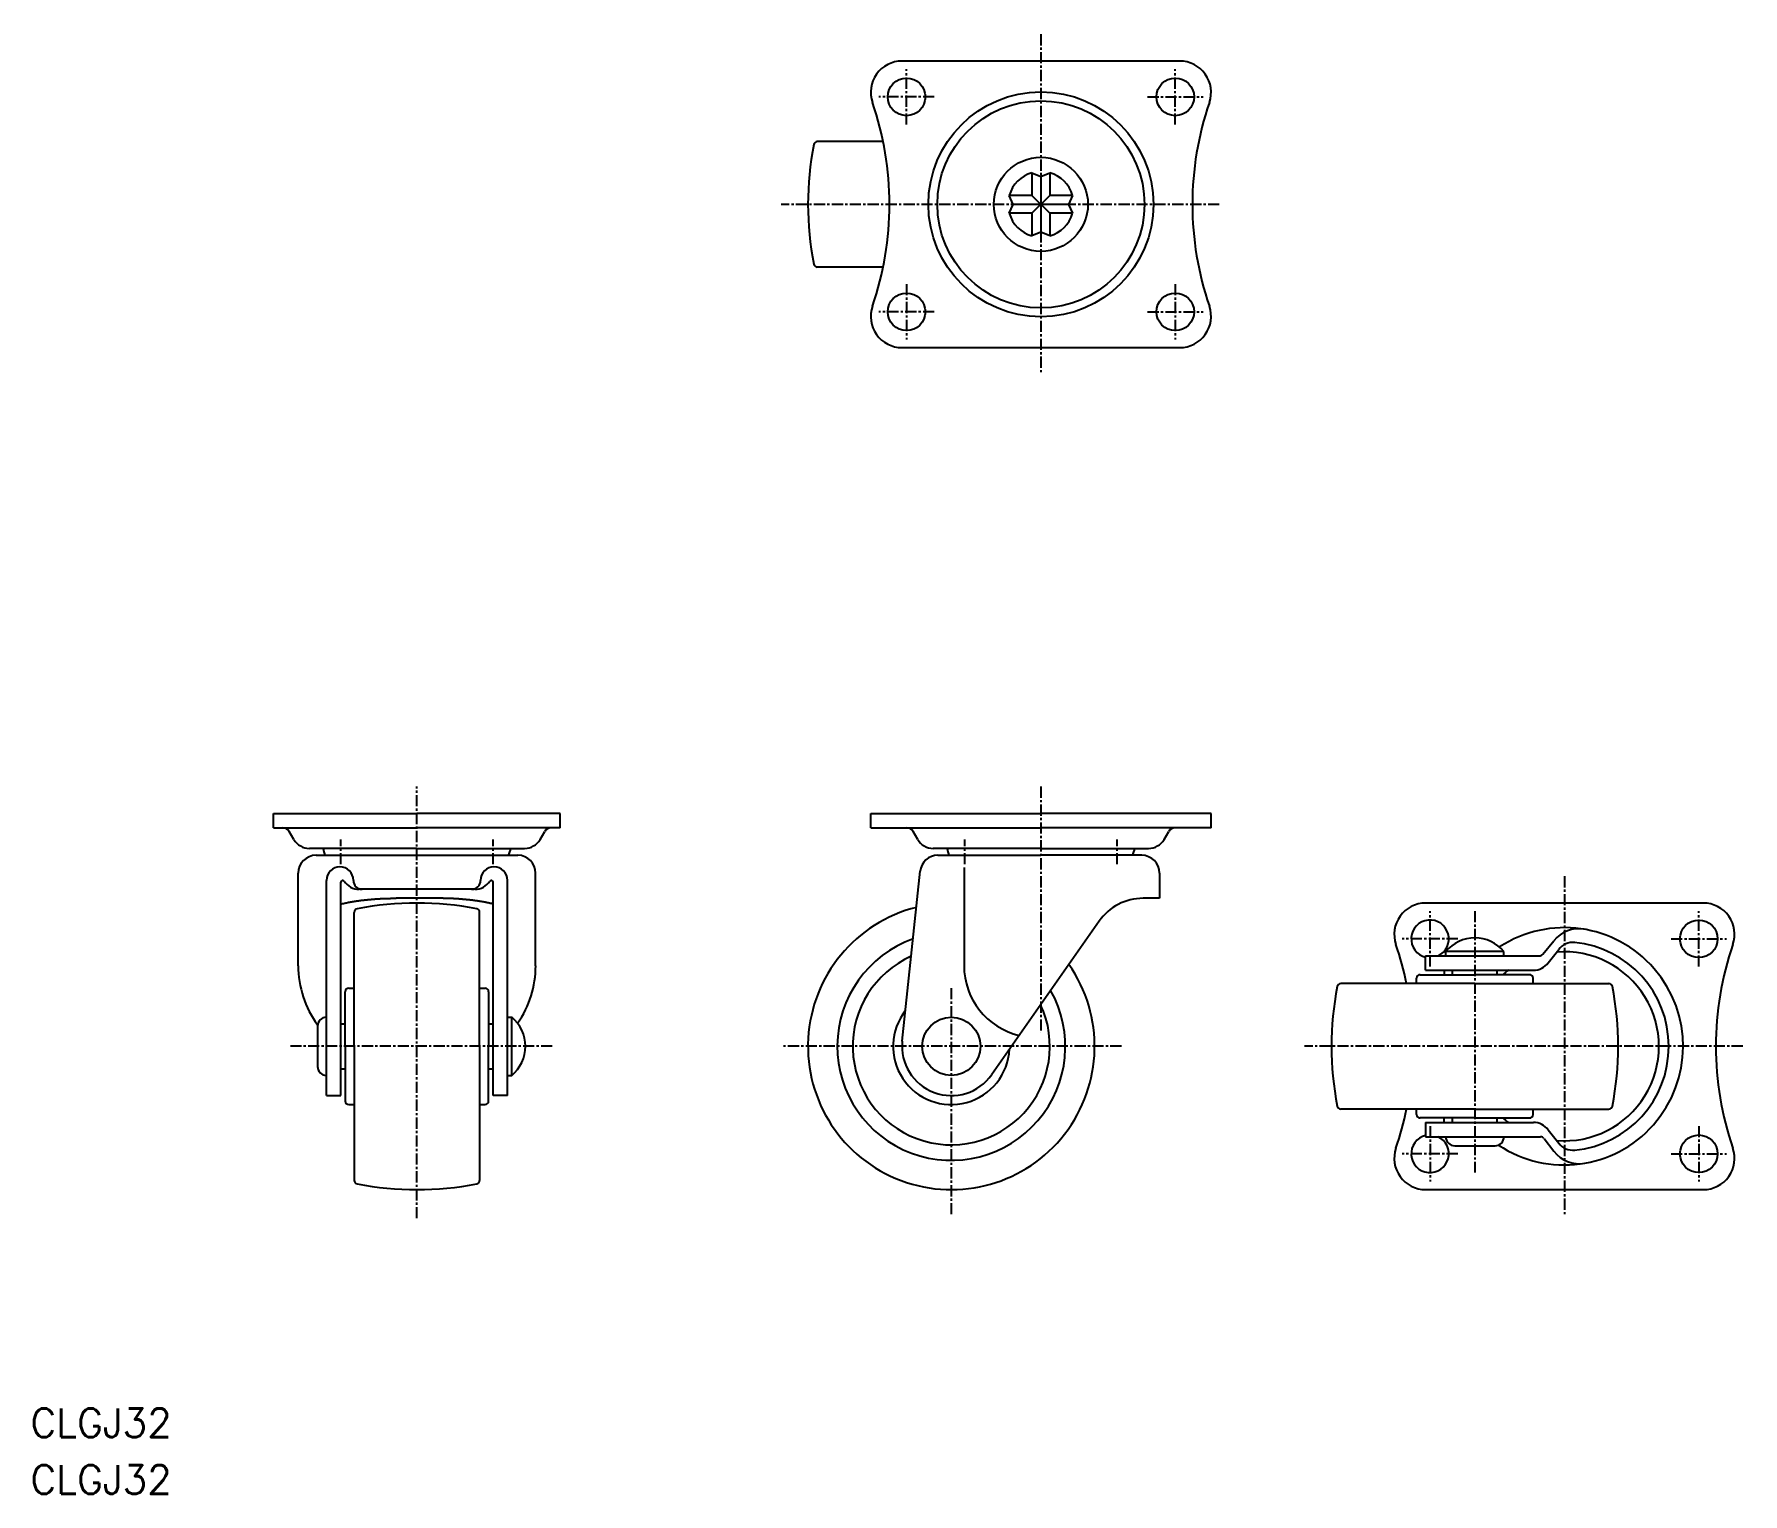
# Model space of a CAD drawing. Extents: x -112 to 78, y -144 to 19.
import ezdxf

# ---------------------------------------------------------------- set-up
doc = ezdxf.new("R2010")
doc.units = 0
doc.linetypes.add('CENTER', pattern=[2, 1.25, -0.25, 0.25, -0.25])
doc.layers.get('0').update_dxf_attribs({"linetype": 'CONTINUOUS'})
doc.layers.add('CENTER', color=1, linetype='CENTER')
doc.styles.get("Standard").update_dxf_attribs({"font": 'txt.shx', "bigfont": 'bigfont.shx'})

msp = doc.modelspace()

# ---------------------------------------------------------------- linework, layer by layer
at = {"color": 7, "linetype": 'CONTINUOUS'}
for p, q in [((15.5, 16), (-15.5, 16)), ((-17.62, 7), (-24.96, 7)), ((-1, 3.53), (0, 3.09)), ((-1, 3.53), (-1, 1)), ((0, 3.09), (1, 3.53)), ((0, 3.09), (0, -3.09)), ((1, 3.53), (1, 1)), ((-3.09, 0), (-3.53, 1)), ((-1, 1), (-3.53, 1)), ((1, 1), (-1, -1)), ((-1, 1), (1, -1)), ((3.53, 1), (1, 1)), ((3.53, 1), (3.09, 0)), ((-3.53, -1), (-3.09, 0)), ((-1, -1), (-3.53, -1)), ((3.09, 0), (-3.09, 0)), ((-1, -1), (-1, -3.53)), ((1, -1), (1, -3.53)), ((3.53, -1), (1, -1)), ((3.09, 0), (3.53, -1)), ((0, -3.09), (-1, -3.53)), ((1, -3.53), (0, -3.09)), ((-17.62, -7), (-24.96, -7)), ((-15.5, -16), (15.5, -16)), ((-85.65, -68.01), (-69.65, -68.01)), ((-85.65, -69.61), (-85.65, -68.01)), ((-53.65, -68.01), (-69.65, -68.01)), ((-53.65, -69.61), (-53.65, -68.01)), ((-19, -68.01), (0, -68.01)), ((-19, -69.61), (-19, -68.01)), ((19, -68.01), (0, -68.01)), ((19, -69.61), (19, -68.01)), ((-85.65, -69.61), (-69.65, -69.61)), ((-83.4, -70.91), (-83.92, -70.01)), ((-53.65, -69.61), (-69.65, -69.61)), ((-55.9, -70.91), (-55.38, -70.01)), ((-19, -69.61), (0, -69.61)), ((-13.75, -70.91), (-14.27, -70.01)), ((19, -69.61), (0, -69.61)), ((13.75, -70.91), (14.27, -70.01)), ((-69.65, -71.91), (-81.66, -71.91)), ((-69.65, -71.91), (-57.63, -71.91)), ((0, -71.91), (-12.02, -71.91)), ((0, -71.91), (12.02, -71.91)), ((-80.9, -72.68), (-58.4, -72.68)), ((-11.49, -72.68), (0, -72.68)), ((-8.58, -74.06), (-8.58, -85.01)), ((11.25, -72.68), (0, -72.68)), ((-82.9, -85.01), (-82.9, -74.68)), ((-79.75, -99.51), (-79.75, -75.48)), ((-78.15, -99.51), (-78.15, -75.68)), ((-61.15, -99.51), (-61.15, -75.68)), ((-59.55, -99.51), (-59.55, -75.48)), ((-56.4, -85.01), (-56.4, -74.68)), ((-15.47, -93.44), (-13.48, -74.47)), ((13.25, -74.68), (13.25, -77.48)), ((-63.19, -76.48), (-76.1, -76.48)), ((-67.31, -77.48), (-71.98, -77.48)), ((13.25, -77.48), (11.41, -77.48)), ((73.94, -78.01), (42.94, -78.01)), ((-76.65, -94.01), (-76.65, -79.05)), ((-62.65, -94.01), (-62.65, -79.05)), ((6.5, -80.04), (-5.49, -97.17)), ((42.94, -83.91), (55.63, -83.91)), ((42.94, -85.51), (42.94, -83.91)), ((51.69, -83.41), (45.19, -83.41)), ((45.19, -83.91), (45.19, -83.41)), ((51.69, -83.91), (51.69, -83.41)), ((56.02, -83.73), (57.25, -82.22)), ((56.64, -84.69), (57.8, -83.19)), ((42.94, -85.51), (54.98, -85.51)), ((45.01, -85.51), (45.01, -86.01)), ((45.94, -86.01), (45.94, -85.51)), ((50.94, -86.01), (50.94, -85.51)), ((-77.25, -87.51), (-76.65, -87.51)), ((-62.65, -87.51), (-62.05, -87.51)), ((48.44, -87.01), (33.47, -87.01)), ((41.94, -87.01), (41.94, -86.41)), ((42.34, -86.01), (48.44, -86.01)), ((54.54, -86.01), (48.44, -86.01)), ((48.44, -87.01), (63.4, -87.01)), ((54.94, -87.01), (54.94, -86.41)), ((-77.65, -94.01), (-77.65, -87.91)), ((-61.65, -87.91), (-61.65, -94.01)), ((-79.75, -90.76), (-79.75, -90.76)), ((-78.15, -91.51), (-77.65, -91.51)), ((-61.65, -91.51), (-61.15, -91.51)), ((-59.55, -97.26), (-59.55, -90.76)), ((-59.55, -90.76), (-59.05, -90.76)), ((-59.05, -97.26), (-59.05, -90.76)), ((-80.75, -91.76), (-80.75, -96.26)), ((-77.65, -94.01), (-77.65, -100.11)), ((-76.65, -94.01), (-76.65, -108.98)), ((-62.65, -94.01), (-62.65, -108.98)), ((-61.65, -100.11), (-61.65, -94.01)), ((-79.75, -97.26), (-79.75, -97.26)), ((-78.15, -96.51), (-77.65, -96.51)), ((-61.65, -96.51), (-61.15, -96.51)), ((-59.55, -97.26), (-59.05, -97.26)), ((-79.75, -99.51), (-78.15, -99.51)), ((-77.25, -100.51), (-76.65, -100.51)), ((-62.65, -100.51), (-62.05, -100.51)), ((-59.55, -99.51), (-61.15, -99.51)), ((48.44, -101.01), (33.47, -101.01)), ((41.94, -101.61), (41.94, -101.01)), ((48.44, -101.01), (63.4, -101.01)), ((54.94, -101.61), (54.94, -101.01)), ((48.44, -102.01), (42.34, -102.01)), ((42.94, -102.51), (54.98, -102.51)), ((42.94, -102.51), (42.94, -104.11)), ((45.01, -102.51), (45.01, -102.01)), ((45.94, -102.51), (45.94, -102.01)), ((48.44, -102.01), (54.54, -102.01)), ((50.94, -102.51), (50.94, -102.01)), ((42.94, -104.11), (55.76, -104.11)), ((56.16, -104.31), (57.25, -105.72)), ((56.64, -103.33), (57.8, -104.84)), ((46.19, -105.11), (50.69, -105.11)), ((42.94, -110.01), (73.94, -110.01))]:
    msp.add_line(p, q, dxfattribs=at)
for points in [[(-78.15, -78.12, 0), (-78.11, -78.11, 0), (-78.07, -78.1, 0), (-78.03, -78.09, 0), (-77.99, -78.08, 0), (-77.95, -78.07, 0), (-77.91, -78.06, 0), (-77.87, -78.05, 0), (-77.82, -78.05, 0), (-77.78, -78.04, 0), (-77.74, -78.03, 0), (-77.7, -78.02, 0), (-77.66, -78.01, 0), (-77.62, -78, 0), (-77.58, -77.99, 0), (-77.53, -77.98, 0), (-77.49, -77.98, 0), (-77.45, -77.97, 0), (-77.41, -77.96, 0), (-77.36, -77.95, 0), (-77.32, -77.94, 0), (-77.28, -77.93, 0), (-77.23, -77.93, 0), (-77.19, -77.92, 0), (-77.15, -77.91, 0), (-77.1, -77.9, 0), (-77.06, -77.89, 0), (-77.01, -77.89, 0), (-76.97, -77.88, 0), (-76.93, -77.87, 0), (-76.88, -77.86, 0), (-76.84, -77.85, 0), (-76.79, -77.85, 0), (-76.75, -77.84, 0), (-76.7, -77.83, 0), (-76.65, -77.83, 0), (-76.61, -77.82, 0), (-76.56, -77.81, 0), (-76.52, -77.8, 0), (-76.47, -77.8, 0), (-76.43, -77.79, 0), (-76.38, -77.78, 0), (-76.33, -77.78, 0), (-76.29, -77.77, 0), (-76.24, -77.76, 0), (-76.19, -77.76, 0), (-76.15, -77.75, 0), (-76.1, -77.74, 0), (-76.05, -77.74, 0), (-76, -77.73, 0), (-75.96, -77.72, 0), (-75.91, -77.72, 0), (-75.86, -77.71, 0), (-75.81, -77.71, 0), (-75.76, -77.7, 0), (-75.72, -77.69, 0), (-75.67, -77.69, 0), (-75.62, -77.68, 0), (-75.57, -77.68, 0), (-75.52, -77.67, 0), (-75.47, -77.67, 0), (-75.43, -77.66, 0), (-75.38, -77.66, 0), (-75.33, -77.65, 0), (-75.28, -77.65, 0), (-75.23, -77.64, 0), (-75.18, -77.64, 0), (-75.13, -77.63, 0), (-75.08, -77.63, 0), (-75.03, -77.62, 0), (-74.98, -77.62, 0), (-74.93, -77.61, 0), (-74.88, -77.61, 0), (-74.83, -77.6, 0), (-74.78, -77.6, 0), (-74.73, -77.59, 0), (-74.68, -77.59, 0), (-74.63, -77.59, 0), (-74.58, -77.58, 0), (-74.53, -77.58, 0), (-74.48, -77.57, 0), (-74.43, -77.57, 0), (-74.38, -77.57, 0), (-74.33, -77.56, 0), (-74.28, -77.56, 0), (-74.22, -77.56, 0), (-74.17, -77.55, 0), (-74.12, -77.55, 0), (-74.07, -77.55, 0), (-74.02, -77.54, 0), (-73.97, -77.54, 0), (-73.92, -77.54, 0), (-73.87, -77.53, 0), (-73.81, -77.53, 0), (-73.76, -77.53, 0), (-73.71, -77.52, 0), (-73.66, -77.52, 0), (-73.61, -77.52, 0), (-73.56, -77.52, 0), (-73.5, -77.51, 0), (-73.45, -77.51, 0), (-73.4, -77.51, 0), (-73.35, -77.51, 0), (-73.3, -77.51, 0), (-73.24, -77.5, 0), (-73.19, -77.5, 0), (-73.14, -77.5, 0), (-73.09, -77.5, 0), (-73.03, -77.5, 0), (-72.98, -77.49, 0), (-72.93, -77.49, 0), (-72.88, -77.49, 0), (-72.82, -77.49, 0), (-72.77, -77.49, 0), (-72.72, -77.49, 0), (-72.67, -77.49, 0), (-72.62, -77.49, 0), (-72.56, -77.48, 0), (-72.51, -77.48, 0), (-72.46, -77.48, 0), (-72.41, -77.48, 0), (-72.35, -77.48, 0), (-72.3, -77.48, 0), (-72.25, -77.48, 0), (-72.19, -77.48, 0), (-72.14, -77.48, 0), (-72.09, -77.48, 0), (-72.04, -77.48, 0), (-71.98, -77.48, 0)], [(-61.15, -78.12, 0), (-61.19, -78.11, 0), (-61.23, -78.1, 0), (-61.27, -78.09, 0), (-61.31, -78.08, 0), (-61.35, -78.07, 0), (-61.39, -78.06, 0), (-61.43, -78.05, 0), (-61.47, -78.05, 0), (-61.51, -78.04, 0), (-61.55, -78.03, 0), (-61.59, -78.02, 0), (-61.63, -78.01, 0), (-61.68, -78, 0), (-61.72, -77.99, 0), (-61.76, -77.98, 0), (-61.8, -77.98, 0), (-61.84, -77.97, 0), (-61.89, -77.96, 0), (-61.93, -77.95, 0), (-61.97, -77.94, 0), (-62.02, -77.93, 0), (-62.06, -77.93, 0), (-62.1, -77.92, 0), (-62.15, -77.91, 0), (-62.19, -77.9, 0), (-62.23, -77.89, 0), (-62.28, -77.89, 0), (-62.32, -77.88, 0), (-62.37, -77.87, 0), (-62.41, -77.86, 0), (-62.46, -77.85, 0), (-62.5, -77.85, 0), (-62.55, -77.84, 0), (-62.59, -77.83, 0), (-62.64, -77.83, 0), (-62.68, -77.82, 0), (-62.73, -77.81, 0), (-62.78, -77.8, 0), (-62.82, -77.8, 0), (-62.87, -77.79, 0), (-62.91, -77.78, 0), (-62.96, -77.78, 0), (-63.01, -77.77, 0), (-63.05, -77.76, 0), (-63.1, -77.76, 0), (-63.15, -77.75, 0), (-63.19, -77.74, 0), (-63.24, -77.74, 0), (-63.29, -77.73, 0), (-63.34, -77.72, 0), (-63.38, -77.72, 0), (-63.43, -77.71, 0), (-63.48, -77.71, 0), (-63.53, -77.7, 0), (-63.58, -77.69, 0), (-63.62, -77.69, 0), (-63.67, -77.68, 0), (-63.72, -77.68, 0), (-63.77, -77.67, 0), (-63.82, -77.67, 0), (-63.87, -77.66, 0), (-63.92, -77.66, 0), (-63.97, -77.65, 0), (-64.01, -77.65, 0), (-64.06, -77.64, 0), (-64.11, -77.64, 0), (-64.16, -77.63, 0), (-64.21, -77.63, 0), (-64.26, -77.62, 0), (-64.31, -77.62, 0), (-64.36, -77.61, 0), (-64.41, -77.61, 0), (-64.46, -77.6, 0), (-64.51, -77.6, 0), (-64.56, -77.59, 0), (-64.61, -77.59, 0), (-64.66, -77.59, 0), (-64.71, -77.58, 0), (-64.76, -77.58, 0), (-64.81, -77.57, 0), (-64.86, -77.57, 0), (-64.92, -77.57, 0), (-64.97, -77.56, 0), (-65.02, -77.56, 0), (-65.07, -77.56, 0), (-65.12, -77.55, 0), (-65.17, -77.55, 0), (-65.22, -77.55, 0), (-65.27, -77.54, 0), (-65.32, -77.54, 0), (-65.38, -77.54, 0), (-65.43, -77.53, 0), (-65.48, -77.53, 0), (-65.53, -77.53, 0), (-65.58, -77.52, 0), (-65.63, -77.52, 0), (-65.69, -77.52, 0), (-65.74, -77.52, 0), (-65.79, -77.51, 0), (-65.84, -77.51, 0), (-65.89, -77.51, 0), (-65.95, -77.51, 0), (-66, -77.51, 0), (-66.05, -77.5, 0), (-66.1, -77.5, 0), (-66.15, -77.5, 0), (-66.21, -77.5, 0), (-66.26, -77.5, 0), (-66.31, -77.49, 0), (-66.36, -77.49, 0), (-66.42, -77.49, 0), (-66.47, -77.49, 0), (-66.52, -77.49, 0), (-66.57, -77.49, 0), (-66.63, -77.49, 0), (-66.68, -77.49, 0), (-66.73, -77.48, 0), (-66.78, -77.48, 0), (-66.84, -77.48, 0), (-66.89, -77.48, 0), (-66.94, -77.48, 0), (-66.99, -77.48, 0), (-67.05, -77.48, 0), (-67.1, -77.48, 0), (-67.15, -77.48, 0), (-67.2, -77.48, 0), (-67.26, -77.48, 0), (-67.31, -77.48, 0)]]:
    msp.add_polyline3d(points, dxfattribs=at)
for centre, radius in [((-15, 12), 2.1), ((15, 12), 2.1), ((0, 0), 12.56), ((0, 0), 11.56), ((0, 0), 5.25), ((-15, -12), 2.1), ((15, -12), 2.1), ((73.44, -82.01), 2.1), ((-10, -94.01), 3.25), ((73.44, -106.01), 2.1)]:
    msp.add_circle(centre, radius, dxfattribs=at)
for centre, radius, start, end in [((-15.5, 12.5), 3.5, 90, 198.9459), ((15.5, 12.5), 3.5, 341.0541, 90), ((-51.91, 0), 35, 341.0541, 18.9459), ((51.91, 0), 35, 161.0541, 198.9459), ((9, 0), 35, 169.0034, 190.9966), ((-24.96, 6.6), 0.4, 90, 169.0034), ((0, 0), 3.67, 105.8295, 164.1705), ((0, 0), 3.67, 15.8295, 74.1705), ((0, 0), 3.67, 195.8295, 254.1705), ((0, 0), 3.67, 285.8295, 344.1705), ((-24.96, -6.6), 0.4, 190.9966, 270), ((-15.5, -12.5), 3.5, 161.0541, 270), ((15.5, -12.5), 3.5, 270, 18.9459), ((-84.61, -70.41), 0.8, 30, 90), ((-54.68, -70.41), 0.8, 90, 150), ((-14.96, -70.41), 0.8, 30, 90), ((14.96, -70.41), 0.8, 90, 150), ((-81.66, -69.91), 2, 210, 270), ((-78.15, -71.7), 1.98, 186.2382, 209.7399), ((-61.15, -71.7), 1.98, 330.2601, 353.7618), ((-57.63, -69.91), 2, 270, 330), ((-12.02, -69.91), 2, 210, 270), ((-8.5, -71.7), 1.98, 186.2382, 209.7399), ((8.5, -71.7), 1.98, 330.2601, 353.7618), ((12.02, -69.91), 2, 270, 330), ((-80.9, -74.68), 2, 90, 180), ((-78.25, -75.48), 1.5, 0, 180), ((-61.05, -75.48), 1.5, 0, 180), ((-58.4, -74.68), 2, 0, 90), ((-11.49, -74.68), 2, 90, 174), ((11.25, -74.68), 2, 0, 90), ((-77.95, -75.68), 0.2, 33.0557, 180), ((-76.1, -74.48), 2, 213.0557, 270), ((-75.75, -75.48), 1, 180, 270), ((-63.55, -75.48), 1, 270, 0), ((-63.19, -74.48), 2, 270, 326.9443), ((-61.35, -75.68), 0.2, 0, 146.9443), ((-69.65, -113.01), 35, 79.0034, 100.9966), ((11.41, -83.48), 6, 90, 145), ((42.94, -81.51), 3.5, 90, 198.9459), ((73.94, -81.51), 3.5, 341.0541, 90), ((-76.25, -79.05), 0.4, 100.9966, 180), ((-63.05, -79.05), 0.4, 0, 79.0034), ((-10, -94.01), 16, 104.1055, 34.8945), ((43.44, -82.01), 2.1, 295.2088, 256.2259), ((48.44, -86.18), 4.27, 40.4497, 139.5503), ((58.44, -94.01), 13.25, 236.2709, 123.1514), ((60.04, -84.49), 3.6, 80.4581, 140.7799), ((-10, -94.01), 12.73, 109.5933, 29.4067), ((6.53, -94.01), 35, 11.537, 18.9459), ((55.63, -83.41), 0.5, 270, 320.7799), ((58.44, -94.01), 10.55, 265.2456, 94.7544), ((59.39, -84.41), 2, 84.3712, 142.3223), ((58.44, -94.01), 11.65, 275.6288, 84.3712), ((110.35, -94.01), 35, 161.0541, 198.9459), ((-71.71, -85.01), 11.19, 180, 216.2058), ((-67.58, -85.01), 11.19, 325.013, 0), ((-10, -94.01), 11, 114, 25), ((-0.58, -85.01), 8, 180, 256.5825), ((58.44, -94.01), 10.55, 126.3501, 130.7089), ((54.98, -83.41), 2.1, 270, 322.3223), ((-77.25, -87.91), 0.4, 90, 180), ((-62.05, -87.91), 0.4, 0, 90), ((67.44, -94.01), 35, 169.0034, 190.9966), ((33.47, -87.41), 0.4, 90, 169.0034), ((42.34, -86.41), 0.4, 90, 180), ((54.54, -86.41), 0.4, 0, 90), ((63.4, -87.41), 0.4, 10.9966, 90), ((29.44, -94.01), 35, 349.0034, 10.9966), ((-79.75, -91.76), 1, 90, 180), ((-61.82, -94.01), 4.27, 310.4497, 49.5503), ((-10, -94.01), 6.5, 141.7958, 357.2042), ((-10, -94.01), 5.5, 174, 325), ((-79.75, -96.26), 1, 180, 270), ((-77.25, -100.11), 0.4, 180, 270), ((-62.05, -100.11), 0.4, 270, 0), ((33.47, -100.61), 0.4, 190.9966, 270), ((6.53, -94.01), 35, 341.0541, 348.463), ((63.4, -100.61), 0.4, 270, 349.0034), ((42.34, -101.61), 0.4, 180, 270), ((58.44, -94.01), 10.55, 229.2911, 233.6499), ((54.54, -101.61), 0.4, 270, 0), ((54.98, -104.61), 2.1, 37.6777, 90), ((43.44, -106.01), 2.1, 103.7741, 64.7912), ((46.19, -104.11), 1, 180, 270), ((50.69, -104.11), 1, 270, 0), ((55.76, -104.61), 0.5, 37.6777, 90), ((59.39, -103.61), 2, 217.6777, 275.6288), ((42.94, -106.51), 3.5, 161.0541, 270), ((60.1, -103.52), 3.6, 217.6777, 279.891), ((73.94, -106.51), 3.5, 270, 18.9459), ((-76.25, -108.98), 0.4, 180, 259.0034), ((-69.65, -75.01), 35, 259.0034, 280.9966), ((-63.05, -108.98), 0.4, 280.9966, 0)]:
    msp.add_arc(centre, radius, start, end, dxfattribs=at)
at = {"layer": 'CENTER', "color": 1, "linetype": 'CENTER'}
for p, q in [((0, 19), (0, -19)), ((-15, 8.9), (-15, 15.1)), ((15, 8.9), (15, 15.1)), ((-11.9, 12), (-18.1, 12)), ((11.9, 12), (18.1, 12)), ((19.91, 0), (-29, 0)), ((-15, -8.9), (-15, -15.1)), ((15, -8.9), (15, -15.1)), ((-11.9, -12), (-18.1, -12)), ((11.9, -12), (18.1, -12)), ((-69.65, -113.21), (-69.65, -65.01)), ((0, -65.01), (0, -92.52)), ((-78.15, -73.68), (-78.15, -70.91)), ((-61.15, -73.68), (-61.15, -70.91)), ((-8.5, -73.68), (-8.5, -70.91)), ((8.5, -73.68), (8.5, -70.91)), ((58.44, -75.01), (58.44, -113.01)), ((43.44, -85.11), (43.44, -78.91)), ((48.44, -78.91), (48.44, -108.11)), ((73.44, -85.11), (73.44, -78.91)), ((46.54, -82.01), (40.34, -82.01)), ((70.34, -82.01), (76.54, -82.01)), ((-10, -87.51), (-10, -113.01)), ((-54.55, -94.01), (-83.75, -94.01)), ((9, -94.01), (-29, -94.01)), ((78.35, -94.01), (29.44, -94.01)), ((43.44, -102.91), (43.44, -109.11)), ((73.44, -102.91), (73.44, -109.11)), ((46.54, -106.01), (40.34, -106.01)), ((70.34, -106.01), (76.54, -106.01))]:
    msp.add_line(p, q, dxfattribs=at)

# ---------------------------------------------------------------- texts
at = {"color": 7, "linetype": 'CONTINUOUS'}
for p in [(-112.79, -137.64), (-112.79, -143.98)]:
    msp.add_text('CLGJ32', height=3.2, dxfattribs=at).set_placement(p)

doc.saveas('drawing.dxf')
